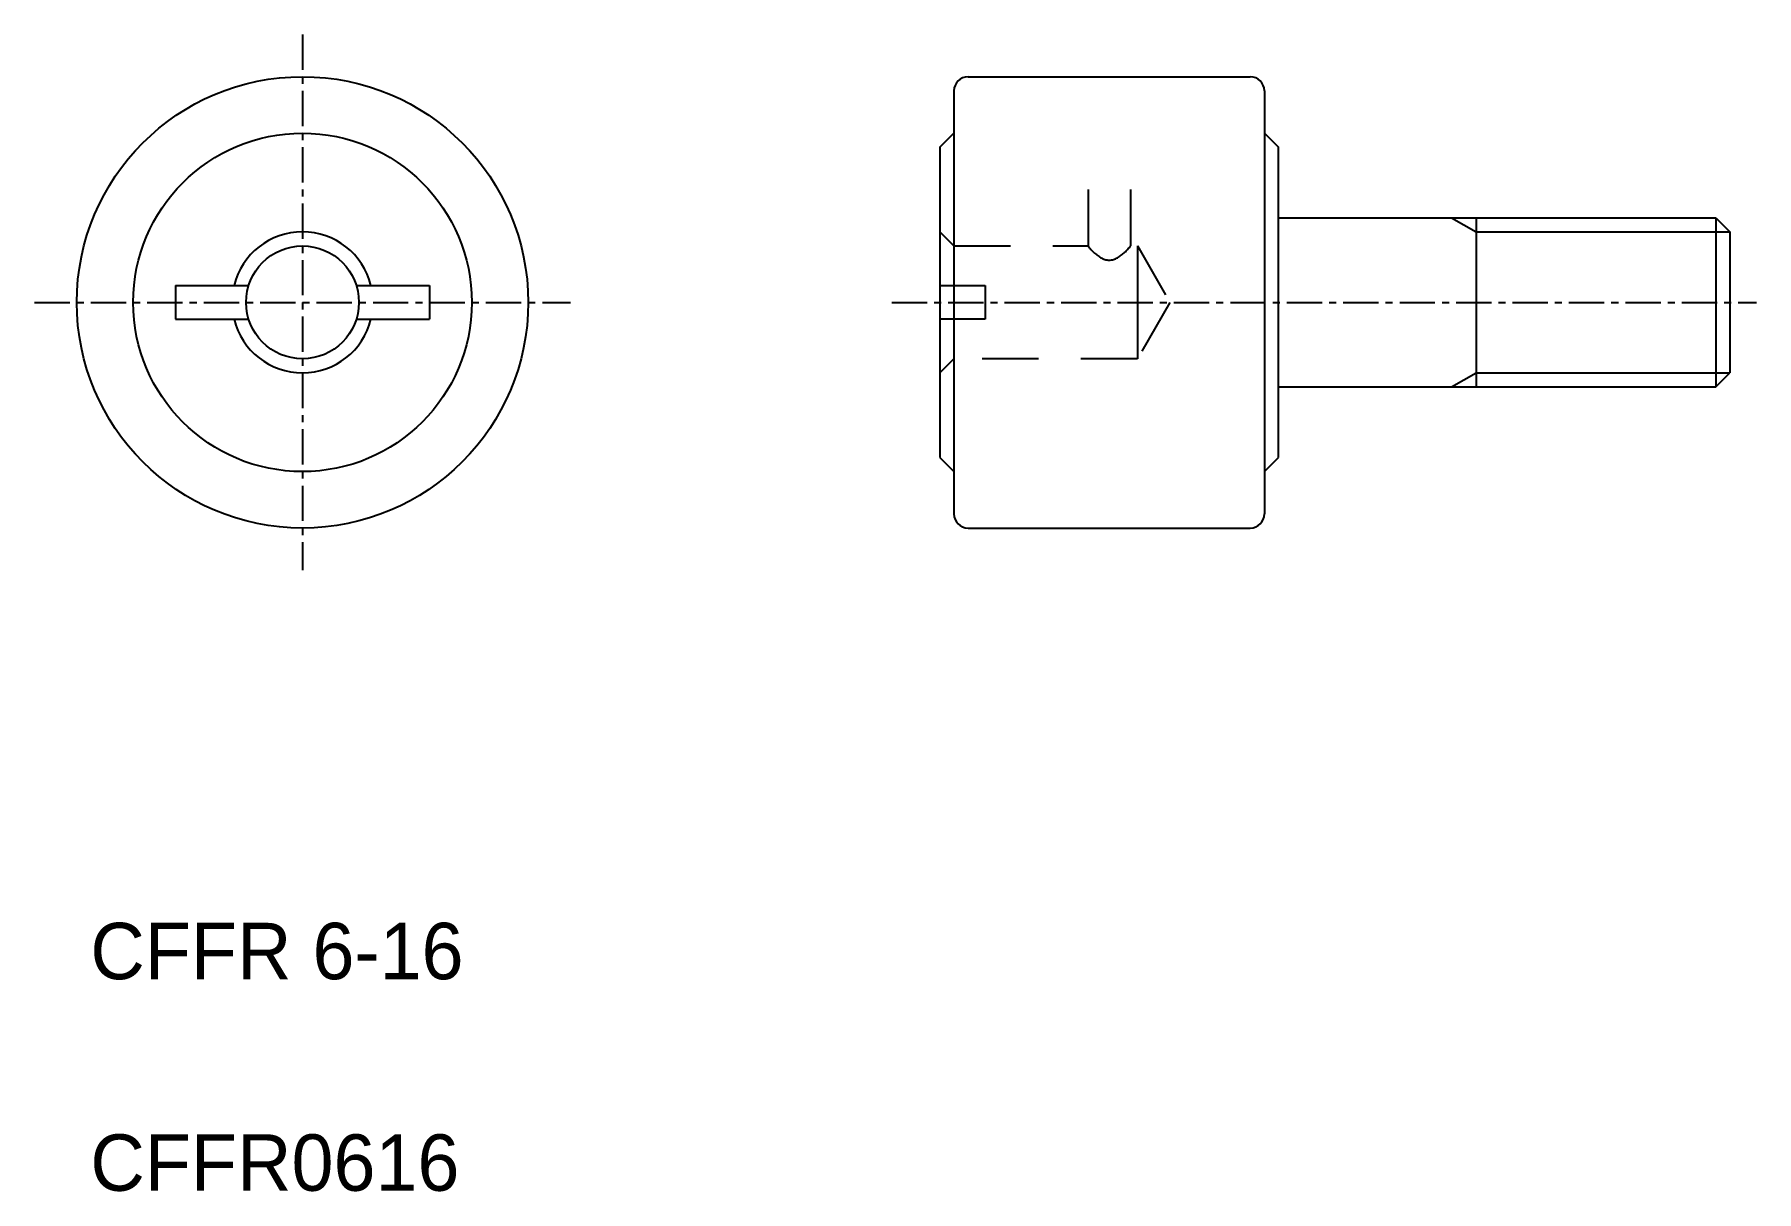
# Model space of a CAD drawing. Extents: x 152.2 to 213.2, y 105 to 146.
import ezdxf

# ---------------------------------------------------------------- set-up
doc = ezdxf.new("R2010")
doc.units = 0
doc.linetypes.add('CENTER', pattern=[2, 1.25, -0.25, 0.25, -0.25])
doc.linetypes.add('DASHED', pattern=[3.5, 2, -1.5])
doc.layers.get('0').update_dxf_attribs({"linetype": 'CONTINUOUS'})
doc.layers.add('CENTER', color=1, linetype='CENTER')

msp = doc.modelspace()

# ---------------------------------------------------------------- linework, layer by layer
for p, q in [((184.789, 144.05), (184.789, 129.05)), ((185.289, 144.55), (195.289, 144.55)), ((195.789, 144.05), (195.789, 129.05)), ((184.289, 142.05), (184.789, 142.55)), ((195.789, 142.55), (196.289, 142.05)), ((184.289, 142.05), (184.289, 131.05)), ((196.289, 131.05), (196.289, 142.05)), ((196.289, 139.55), (211.789, 139.55)), ((203.289, 139.55), (203.289, 133.55)), ((211.789, 139.55), (211.789, 133.55)), ((211.789, 139.55), (212.289, 139.05)), ((212.289, 139.05), (212.289, 134.05)), ((157.2, 137.15), (159.792, 137.15)), ((157.2, 137.15), (157.2, 135.95)), ((163.608, 137.15), (166.2, 137.15)), ((164.256, 137.15), (164.256, 137.15)), ((164.904, 137.15), (164.904, 137.15)), ((166.2, 137.15), (166.2, 135.95)), ((157.2, 135.95), (159.792, 135.95)), ((163.608, 135.95), (166.2, 135.95)), ((211.789, 133.55), (212.289, 134.05)), ((196.289, 133.55), (211.789, 133.55)), ((184.289, 131.05), (184.789, 130.55)), ((195.789, 130.55), (196.289, 131.05)), ((185.289, 128.55), (195.289, 128.55))]:
    msp.add_line(p, q)
at = {"color": 3, "linetype": 'DASHED'}
for p, q in [((189.539, 140.55), (189.539, 138.55)), ((191.039, 140.55), (191.039, 138.55)), ((184.289, 139.05), (184.789, 138.55)), ((184.789, 138.55), (189.539, 138.55)), ((191.289, 138.55), (192.444, 136.55)), ((191.289, 138.55), (191.289, 136.55)), ((184.289, 137.15), (185.889, 137.15)), ((185.889, 137.15), (185.889, 136.55)), ((185.889, 136.55), (185.889, 135.95)), ((192.444, 136.55), (191.289, 134.55)), ((191.289, 136.55), (191.289, 134.55)), ((185.889, 135.95), (184.289, 135.95)), ((184.789, 134.55), (184.289, 134.05)), ((191.289, 134.55), (184.789, 134.55))]:
    msp.add_line(p, q, dxfattribs=at)
at = {"color": 3}
for p, q in [((202.423, 139.55), (203.289, 139.05)), ((203.289, 139.05), (212.289, 139.05)), ((202.423, 133.55), (203.289, 134.05)), ((203.289, 134.05), (212.289, 134.05))]:
    msp.add_line(p, q, dxfattribs=at)
at = {"color": 3, "linetype": 'DASHED'}
msp.add_lwpolyline([(189.539, 138.55, 0.102891), (189.994, 138.133, 0.283713), (190.584, 138.133, 0.10298), (191.039, 138.55)], format="xyb", dxfattribs=at)
for radius in [8, 6, 2]:
    msp.add_circle((161.7, 136.55), radius)
for centre, radius, start, end in [((185.289, 144.05), 0.5, 90, 180), ((195.289, 144.05), 0.5, 0, 90), ((161.7, 136.55), 2.5, 13.8865, 166.11348), ((161.7, 136.55), 2.5, 193.88668, 346.11332), ((185.289, 129.05), 0.5, 180, 270), ((195.289, 129.05), 0.5, 270, 0)]:
    msp.add_arc(centre, radius, start, end)
at = {"layer": 'CENTER', "color": 1, "linetype": 'CENTER'}
for p, q in [((161.7, 146.05), (161.7, 127.05)), ((152.2, 136.55), (171.2, 136.55)), ((182.584, 136.55), (213.231, 136.55))]:
    msp.add_line(p, q, dxfattribs=at)

# ---------------------------------------------------------------- texts
for s, p in [('CFFR 6-16', (154.181, 112.553)), ('CFFR0616', (154.181, 105.053))]:
    msp.add_text(s, height=2).set_placement(p)

doc.saveas('drawing.dxf')
